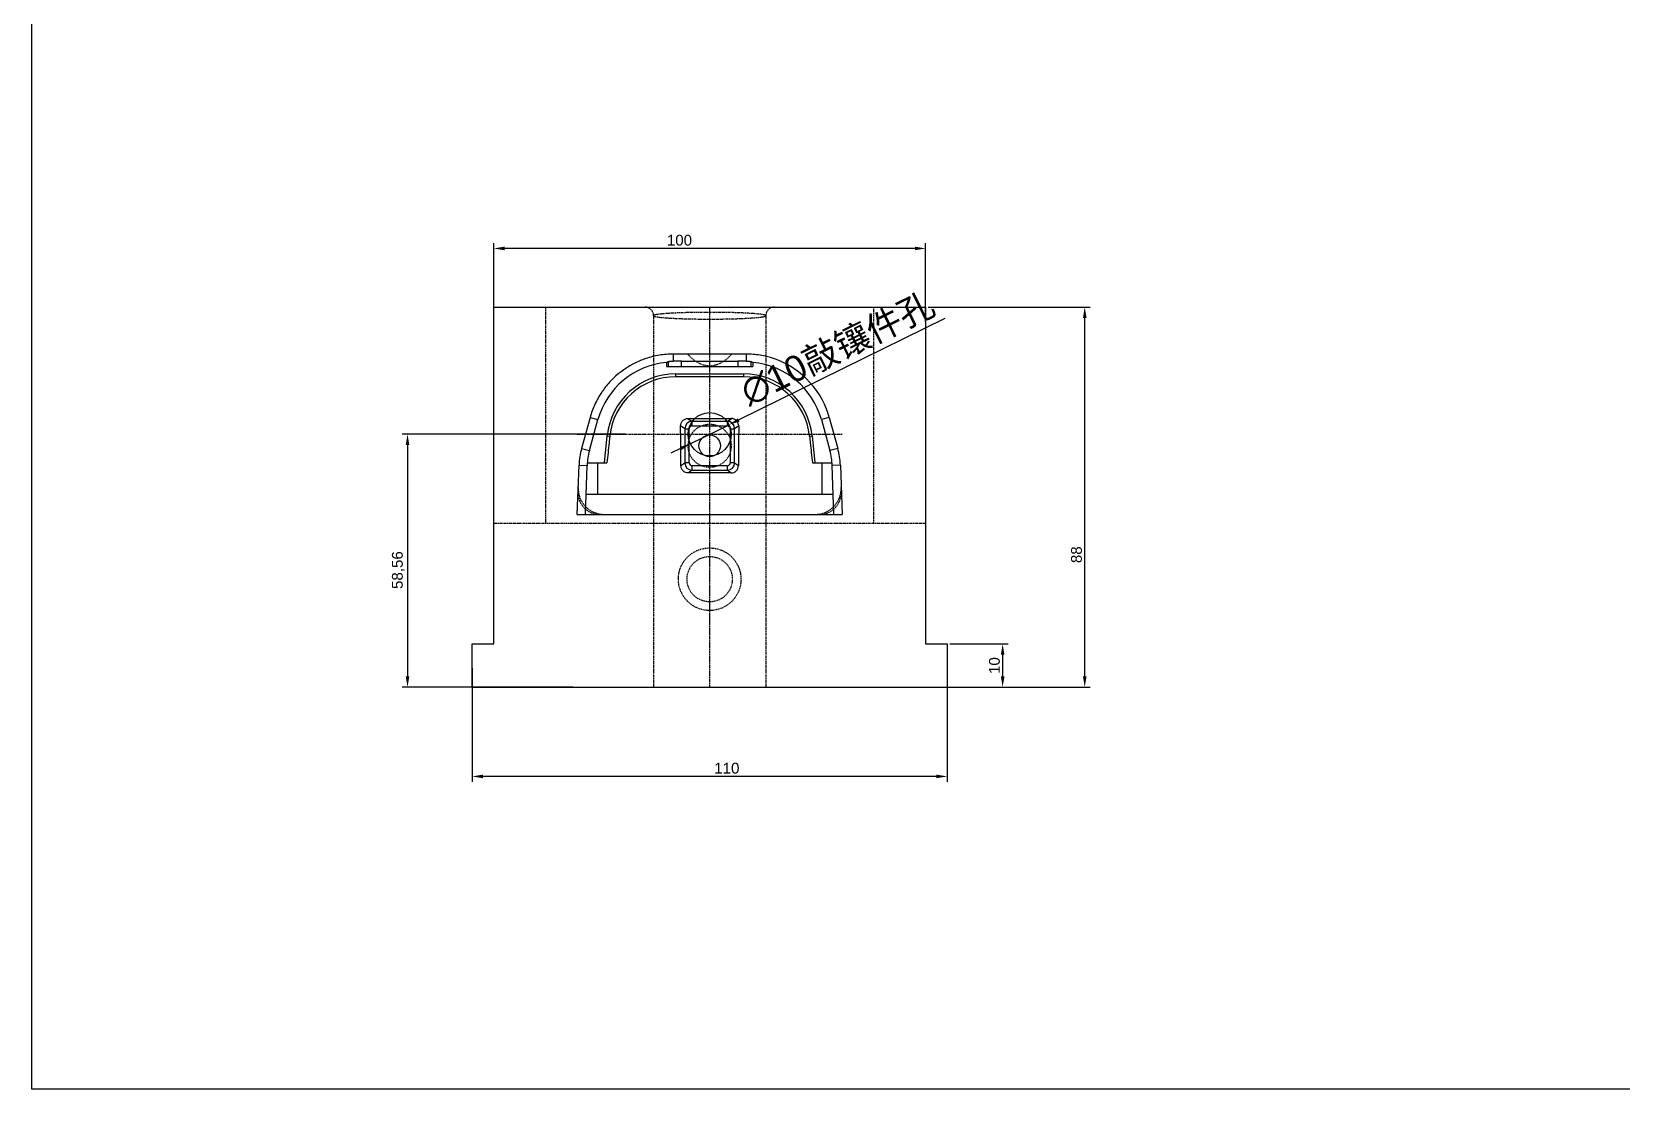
# Model space of a CAD drawing. Header units: millimetres. Extents: x 2676 to 3366, y 1408 to 1905.
# Drawn here: x 2675.9 to 3044.1, y 1407.5 to 1652.3 of the extents above; entities that cross this region are included whole.
import ezdxf

# ---------------------------------------------------------------- set-up
doc = ezdxf.new("R2010")
doc.units = ezdxf.units.MM
doc.linetypes.add('CENTER', pattern=[0.6, 0.375, -0.075, 0.075, -0.075])
doc.linetypes.add('HIDDEN', pattern=[0.2, 0.1, -0.1])
doc.layers.add('DEFAULT_2', color=8, linetype='HIDDEN')
doc.styles.get("Standard").update_dxf_attribs({"font": 'arial.ttf'})
doc.dimstyles.new('ISO-25', dxfattribs={"dimtxt": 2.5, "dimasz": 2.5, "dimexe": 1.25, "dimexo": 0.625, "dimtad": 1, "dimtxsty": 'Standard', "dimcen": 2.5, "dimadec": 0, "dimazin": 0, "dimtfac": 1, "dimtmove": 0, "dimatfit": 3, "dimfxl": 0, "dimarcsym": 0})

# ---------------------------------------------------------------- blocks, each defined once
blk = doc.blocks.new('*D40')
at = {"color": 0, "lineweight": -2, "transparency": 16777216}
for p, q in [((2888.42, 1510.59), (2901.88, 1510.59)), ((2900.63, 1508.09), (2900.63, 1503.09)), ((2888.42, 1500.59), (2901.88, 1500.59))]:
    blk.add_line(p, q, dxfattribs=at)
at = {"color": 0, "transparency": 16777216}
for points in [[(2900.21, 1508.09), (2901.05, 1508.09), (2900.63, 1510.59)], [(2900.21, 1503.09), (2901.05, 1503.09), (2900.63, 1500.59)]]:
    blk.add_solid(points, dxfattribs=at)
at = {"layer": 'Defpoints', "color": 0, "transparency": 16777216}
for p in [(2887.8, 1510.59), (2887.8, 1500.59), (2900.63, 1500.59)]:
    blk.add_point(p, dxfattribs=at)
at = {"color": 0, "transparency": 16777216, "insert": (2898.73, 1505.59), "char_height": 2.5, "attachment_point": 5, "rotation": 90}
blk.add_mtext('10', dxfattribs=at)
blk = doc.blocks.new('*D41')
at = {"color": 0, "lineweight": -2, "transparency": 16777216}
for p, q in [((2883.42, 1588.59), (2920.88, 1588.59)), ((2919.63, 1503.09), (2919.63, 1586.09)), ((2885.22, 1500.59), (2920.88, 1500.59))]:
    blk.add_line(p, q, dxfattribs=at)
at = {"color": 0, "transparency": 16777216}
for points in [[(2919.22, 1586.09), (2920.05, 1586.09), (2919.63, 1588.59)], [(2919.22, 1503.09), (2920.05, 1503.09), (2919.63, 1500.59)]]:
    blk.add_solid(points, dxfattribs=at)
at = {"layer": 'Defpoints', "color": 0, "transparency": 16777216}
for p in [(2882.8, 1588.59), (2919.63, 1588.59), (2884.59, 1500.59)]:
    blk.add_point(p, dxfattribs=at)
at = {"color": 0, "transparency": 16777216, "insert": (2917.73, 1531.25), "char_height": 2.5, "attachment_point": 5, "rotation": 90}
blk.add_mtext('88', dxfattribs=at)
blk = doc.blocks.new('*D42')
at = {"color": 0, "lineweight": -2, "transparency": 16777216}
for p, q in [((2782.8, 1585.28), (2782.8, 1603.41)), ((2880.3, 1602.16), (2785.3, 1602.16)), ((2882.8, 1585.28), (2882.8, 1603.41))]:
    blk.add_line(p, q, dxfattribs=at)
at = {"color": 0, "transparency": 16777216}
for points in [[(2785.3, 1602.58), (2785.3, 1601.74), (2782.8, 1602.16)], [(2880.3, 1602.58), (2880.3, 1601.74), (2882.8, 1602.16)]]:
    blk.add_solid(points, dxfattribs=at)
at = {"layer": 'Defpoints', "color": 0, "transparency": 16777216}
for p in [(2782.8, 1602.16), (2782.8, 1584.65), (2882.8, 1584.65)]:
    blk.add_point(p, dxfattribs=at)
at = {"color": 0, "transparency": 16777216, "insert": (2825.8, 1604.06), "char_height": 2.5, "attachment_point": 5}
blk.add_mtext('100', dxfattribs=at)
blk = doc.blocks.new('*D43')
at = {"color": 0, "lineweight": -2, "transparency": 16777216}
for p, q in [((2777.8, 1504.96), (2777.8, 1478.67)), ((2887.8, 1504.96), (2887.8, 1478.67)), ((2885.3, 1479.92), (2780.3, 1479.92))]:
    blk.add_line(p, q, dxfattribs=at)
at = {"color": 0, "transparency": 16777216}
for points in [[(2780.3, 1480.34), (2780.3, 1479.51), (2777.8, 1479.92)], [(2885.3, 1480.34), (2885.3, 1479.51), (2887.8, 1479.92)]]:
    blk.add_solid(points, dxfattribs=at)
at = {"layer": 'Defpoints', "color": 0, "transparency": 16777216}
for p in [(2777.8, 1505.59), (2887.8, 1505.59), (2777.8, 1479.92)]:
    blk.add_point(p, dxfattribs=at)
at = {"color": 0, "transparency": 16777216, "insert": (2836.78, 1481.82), "char_height": 2.5, "attachment_point": 5}
blk.add_mtext('110', dxfattribs=at)
blk = doc.blocks.new('*D44')
at = {"color": 0, "lineweight": -2, "transparency": 16777216}
for p, q in [((2813.29, 1559.15), (2761.59, 1559.15)), ((2762.84, 1556.65), (2762.84, 1503.09)), ((2801.12, 1500.59), (2761.59, 1500.59))]:
    blk.add_line(p, q, dxfattribs=at)
at = {"color": 0, "transparency": 16777216}
for points in [[(2762.43, 1556.65), (2763.26, 1556.65), (2762.84, 1559.15)], [(2762.43, 1503.09), (2763.26, 1503.09), (2762.84, 1500.59)]]:
    blk.add_solid(points, dxfattribs=at)
at = {"layer": 'Defpoints', "color": 0, "transparency": 16777216}
for p in [(2813.92, 1559.15), (2762.84, 1500.59), (2801.74, 1500.59)]:
    blk.add_point(p, dxfattribs=at)
at = {"color": 0, "transparency": 16777216, "insert": (2760.72, 1527.69), "char_height": 2.5, "attachment_point": 5, "rotation": 90}
blk.add_mtext('58,56', dxfattribs=at)
blk = doc.blocks.new('*D45')
at = {"color": 0, "lineweight": -2, "transparency": 16777216}
for p, q in [((2887.28, 1585.93), (2839.53, 1562.46)), ((2828.31, 1556.94), (2837.29, 1561.35)), ((2826.07, 1555.84), (2823.82, 1554.73))]:
    blk.add_line(p, q, dxfattribs=at)
at = {"color": 0, "transparency": 16777216}
for points in [[(2839.34, 1562.83), (2839.71, 1562.08), (2837.29, 1561.35)], [(2825.88, 1556.21), (2826.25, 1555.46), (2828.31, 1556.94)]]:
    blk.add_solid(points, dxfattribs=at)
at = {"layer": 'Defpoints', "color": 0, "transparency": 16777216}
for p in [(2837.29, 1561.35), (2828.31, 1556.94)]:
    blk.add_point(p, dxfattribs=at)
at = {"color": 0, "transparency": 16777216, "insert": (2862.5, 1578.86), "char_height": 6, "attachment_point": 5, "rotation": 26.1835}
blk.add_mtext('∅10{\\fSimSun|b0|i0|c134|p2;敲镶件孔}', dxfattribs=at)

msp = doc.modelspace()

# ---------------------------------------------------------------- linework, layer by layer
at = {"color": 7, "linetype": 'Continuous'}
for p, q in [((2782.798, 1510.585), (2782.798, 1588.585)), ((2782.798, 1588.585), (2882.798, 1588.585)), ((2882.798, 1588.585), (2882.798, 1510.585)), ((2823.258, 1574.82), (2823.258, 1575.97)), ((2824.376, 1577.706), (2824.376, 1576.077)), ((2841.22, 1577.706), (2824.376, 1577.706)), ((2826.247, 1574.82), (2826.247, 1576.1)), ((2826.247, 1576.1), (2839.349, 1576.1)), ((2839.349, 1576.1), (2839.349, 1574.82)), ((2841.22, 1577.706), (2841.22, 1576.077)), ((2842.338, 1575.97), (2842.338, 1574.82)), ((2822.798, 1575.751), (2822.798, 1574.82)), ((2822.798, 1574.82), (2842.798, 1574.82)), ((2824.953, 1572.465), (2824.953, 1573.121)), ((2824.953, 1573.121), (2840.643, 1573.121)), ((2840.643, 1573.121), (2840.643, 1572.465)), ((2842.798, 1575.751), (2842.798, 1574.82)), ((2805.114, 1563.023), (2803.144, 1555.854)), ((2804.962, 1555.355), (2806.932, 1562.523)), ((2805.114, 1563.023), (2806.932, 1562.523)), ((2827.752, 1562.798), (2828.738, 1562.116)), ((2828.738, 1561.112), (2828.738, 1562.116)), ((2836.858, 1562.116), (2828.738, 1562.116)), ((2836.858, 1562.116), (2837.844, 1562.798)), ((2836.858, 1562.116), (2836.858, 1561.112)), ((2860.482, 1563.023), (2858.664, 1562.523)), ((2858.664, 1562.523), (2860.634, 1555.355)), ((2860.482, 1563.023), (2862.452, 1555.854)), ((2808.461, 1552.546), (2809.091, 1558.782)), ((2809.091, 1558.782), (2809.674, 1558.723)), ((2827.031, 1560.409), (2826.063, 1561.079)), ((2827.031, 1560.409), (2827.031, 1552.532)), ((2827.031, 1560.409), (2828.035, 1560.409)), ((2828.035, 1552.532), (2828.035, 1560.409)), ((2828.738, 1561.112), (2836.858, 1561.112)), ((2837.561, 1560.409), (2837.561, 1552.532)), ((2837.561, 1560.409), (2838.565, 1560.409)), ((2839.533, 1561.079), (2838.565, 1560.409)), ((2838.565, 1552.532), (2838.565, 1560.409)), ((2855.922, 1558.723), (2856.505, 1558.782)), ((2856.505, 1558.782), (2857.136, 1552.546)), ((2803.144, 1555.854), (2804.962, 1555.355)), ((2862.452, 1555.854), (2860.634, 1555.355)), ((2802.139, 1540.585), (2802.549, 1551.97)), ((2802.549, 1551.97), (2804.433, 1551.902)), ((2804.026, 1540.585), (2804.433, 1551.902)), ((2804.47, 1552.546), (2809.021, 1552.546)), ((2806.794, 1552.546), (2806.794, 1545.309)), ((2826.149, 1551.879), (2827.031, 1552.532)), ((2828.035, 1552.532), (2827.031, 1552.532)), ((2828.738, 1550.825), (2827.87, 1550.182)), ((2828.738, 1550.825), (2828.738, 1551.829)), ((2836.858, 1551.829), (2828.738, 1551.829)), ((2828.738, 1550.825), (2836.858, 1550.825)), ((2836.858, 1551.829), (2836.858, 1550.825)), ((2837.726, 1550.182), (2836.858, 1550.825)), ((2838.565, 1552.532), (2837.561, 1552.532)), ((2838.565, 1552.532), (2839.447, 1551.879)), ((2856.575, 1552.546), (2861.126, 1552.546)), ((2858.802, 1552.546), (2858.802, 1545.309)), ((2863.048, 1551.97), (2861.163, 1551.902)), ((2861.57, 1540.585), (2861.163, 1551.902)), ((2863.048, 1551.97), (2863.458, 1540.585)), ((2804.196, 1545.309), (2861.4, 1545.309)), ((2802.139, 1540.585), (2863.458, 1540.585)), ((2777.798, 1500.585), (2777.798, 1510.585)), ((2777.798, 1510.585), (2782.798, 1510.585)), ((2882.798, 1510.585), (2887.798, 1510.585)), ((2887.798, 1510.585), (2887.798, 1500.585)), ((2777.798, 1500.585), (2887.798, 1500.585))]:
    msp.add_line(p, q, dxfattribs=at)
at = {"color": 1, "linetype": 'CENTER', "ltscale": 0.970285}
msp.add_line((2832.798, 1500.585), (2832.798, 1588.585), dxfattribs=at)
at = {"color": 1, "linetype": 'CENTER', "ltscale": 0.230886}
msp.add_line((2802.139, 1559.146), (2863.458, 1559.146), dxfattribs=at)
msp.add_lwpolyline([(2675.855, 1904.679), (3366.176, 1904.679), (3366.176, 1407.512), (2675.855, 1407.512)], close=True)
msp.add_circle((2832.798, 1559.146), 5)
at = {"color": 7, "linetype": 'Continuous'}
msp.add_circle((2832.798, 1556.472), 2.5, dxfattribs=at)
for centre, radius, start, end in [((2824.484, 1557.405), 20.309, 109.74706, 117.84663), ((2824.513, 1557.327), 20.392, 108.62138, 109.75074), ((2824.46, 1557.508), 20.203, 99.37369, 108.64275), ((2824.389, 1557.99), 19.717, 90.03879, 99.39915), ((2833.059, 1554.716), 23.404, 114.75518, 116.00246), ((2841.217, 1557.702), 20.005, 80.68995, 89.99064), ((2832.653, 1554.978), 23.118, 63.9707, 65.23366), ((2841.237, 1557.74), 19.957, 24.67446, 80.69033), ((2824.953, 1557.178), 15.943, 90, 174.22365), ((2824.967, 1557.084), 15.381, 90.04942, 173.88136), ((2824.182, 1557.986), 19.654, 117.85714, 136.77703), ((2832.798, -4059.29), 5631.76, 89.920191, 90.079809), ((2840.643, 1557.178), 15.943, 5.77635, 90), ((2840.63, 1557.084), 15.381, 6.11833, 89.95103), ((2841.22, 1557.73), 18.09, 15.36508, 84.99557), ((2824.569, 1557.59), 20.205, 145.99176, 155.26102), ((2824.73, 1557.49), 20.394, 144.86611, 146.01311), ((2824.662, 1557.54), 20.309, 136.78746, 144.86978), ((2824.124, 1557.785), 19.719, 155.23557, 164.59563), ((2841.189, 1557.718), 20.009, 15.37464, 24.67453), ((2828.74, 1560.407), 1.709, 90.059, 179.94698), ((2832.798, 6054.552), 4491.757, 269.935636, 270.064364), ((2836.856, 1560.407), 1.709, 0.05303, 89.941), ((1053.28, 1539.887), 1772.909, 0.387542, 0.684869), ((4612.309, 1539.887), 1772.902, 179.31513, 179.612458), ((2819.499, 1551.36), 16.961, 164.6344, 177.938), ((2819.499, 1551.36), 15.075, 164.6344, 177.938), ((2846.098, 1551.36), 15.075, 2.062, 15.3656), ((2846.098, 1551.36), 16.961, 2.062, 15.3656), ((2828.74, 1552.534), 1.709, 180.05739, 269.93744), ((2832.798, -2771.462), 4321.647, 89.934667, 90.065333), ((2836.856, 1552.534), 1.709, 270.06256, 359.94262)]:
    msp.add_arc(centre, radius, start, end, dxfattribs=at)
for centre, major_axis, ratio, start_param, end_param in [((2826.247, 1575.995), (3, 0), 0.0349208, 1.5707963, 2.244199), ((2839.349, 1575.995), (3, 0), 0.0349208, 0.8973936, 1.5707963), ((2824.376, 1557.73), (4.794, 17.444), 0.999959, 0.3555085, 1.5707963)]:
    msp.add_ellipse(centre, major_axis=major_axis, ratio=ratio, start_param=start_param, end_param=end_param, dxfattribs=at)
for points, knots in [([(2823.258, 1575.97), (2823.294, 1575.986), (2823.411, 1576.003), (2823.638, 1576.035), (2823.974, 1576.061), (2824.231, 1576.073), (2824.376, 1576.077)], [0, 0, 0, 0, 0.1039786, 0.3112934, 0.6139785, 1, 1, 1, 1]), ([(2841.22, 1576.077), (2841.365, 1576.073), (2841.622, 1576.061), (2841.958, 1576.035), (2842.185, 1576.003), (2842.302, 1575.986), (2842.338, 1575.97)], [0, 0, 0, 0, 0.3859944, 0.6886776, 0.8960027, 1, 1, 1, 1]), ([(2826.063, 1561.079), (2826.06, 1561.298), (2826.14, 1561.743), (2826.507, 1562.317), (2827.073, 1562.707), (2827.527, 1562.798), (2827.752, 1562.798)], [0, 0, 0, 0, 0.2464005, 0.4951101, 0.7467126, 1, 1, 1, 1]), ([(2839.533, 1561.079), (2839.536, 1561.297), (2839.456, 1561.743), (2839.089, 1562.317), (2838.523, 1562.707), (2838.069, 1562.798), (2837.844, 1562.798)], [0, 0, 0, 0, 0.2463777, 0.495074, 0.7466884, 1, 1, 1, 1]), ([(2809.674, 1558.723), (2809.62, 1558.211), (2809.4, 1556.152), (2809.183, 1554.093), (2809.021, 1552.546)], [0, 0, 0, 0, 0.2488225, 1, 1, 1, 1]), ([(2828.738, 1561.112), (2828.56, 1561.112), (2828.2, 1560.947), (2828.035, 1560.587), (2828.035, 1560.409)], [0, 0, 0, 0, 0.5002607, 1, 1, 1, 1]), ([(2837.561, 1560.409), (2837.561, 1560.587), (2837.397, 1560.948), (2837.036, 1561.112), (2836.858, 1561.112)], [0, 0, 0, 0, 0.5000928, 1, 1, 1, 1]), ([(2855.922, 1558.723), (2855.977, 1558.211), (2856.196, 1556.152), (2856.413, 1554.093), (2856.575, 1552.546)], [0, 0, 0, 0, 0.2488225, 1, 1, 1, 1]), ([(2827.87, 1550.182), (2827.433, 1550.182), (2826.525, 1550.541), (2826.152, 1551.444), (2826.149, 1551.879)], [0, 0, 0, 0, 0.5015711, 1, 1, 1, 1]), ([(2828.035, 1552.532), (2828.035, 1552.354), (2828.2, 1551.993), (2828.56, 1551.829), (2828.738, 1551.829)], [0, 0, 0, 0, 0.5001036, 1, 1, 1, 1]), ([(2836.858, 1551.829), (2837.036, 1551.829), (2837.397, 1551.993), (2837.561, 1552.354), (2837.561, 1552.532)], [0, 0, 0, 0, 0.5002499, 1, 1, 1, 1]), ([(2837.726, 1550.182), (2838.163, 1550.182), (2839.071, 1550.541), (2839.444, 1551.444), (2839.447, 1551.879)], [0, 0, 0, 0, 0.5015766, 1, 1, 1, 1])]:
    msp.add_open_spline(points, degree=3, knots=knots, dxfattribs=at)
at = {"layer": 'DEFAULT_2', "color": 8, "linetype": 'HIDDEN'}
for p, q in [((2794.798, 1588.585), (2794.798, 1538.585)), ((2870.798, 1538.585), (2870.798, 1588.585)), ((2819.798, 1586.585), (2819.798, 1500.585)), ((2845.798, 1586.585), (2845.798, 1500.585)), ((2782.798, 1538.585), (2882.798, 1538.585))]:
    msp.add_line(p, q, dxfattribs=at)
for centre, radius in [((2832.798, 1556.472), 5), ((2832.798, 1525.585), 7.25), ((2832.798, 1525.585), 5.25)]:
    msp.add_circle(centre, radius, dxfattribs=at)
for centre, radius, start, end in [((2817.798, 1586.585), 2, 0.00016, 89.99991), ((2847.798, 1586.585), 2, 90.001, 180.00016), ((2808.359, 1546.585), 6, 177.938, 270), ((2857.238, 1546.585), 6, 270, 2.062), ((2807.322, 1545.585), 5, 177.938, 270), ((2858.274, 1545.585), 5, 270, 2.062)]:
    msp.add_arc(centre, radius, start, end, dxfattribs=at)
msp.add_ellipse((2832.798, 1608.281), major_axis=(0, 33.271), ratio=0.3907311, start_param=2.7362133, end_param=3.546972, dxfattribs=at)
for points, knots in [([(2832.798, 1587.367), (2831.906, 1587.367), (2830.168, 1587.356), (2827.669, 1587.309), (2825.416, 1587.234), (2823.493, 1587.137), (2822.127, 1587.037), (2821.239, 1586.945), (2820.735, 1586.88), (2820.34, 1586.812), (2820.083, 1586.752), (2819.932, 1586.698), (2819.852, 1586.661), (2819.798, 1586.616), (2819.798, 1586.585)], [0, 0, 0, 0, 0.2045492, 0.3985319, 0.5730475, 0.721578, 0.8400135, 0.887183, 0.9260833, 0.9566421, 0.9788598, 0.9868952, 0.9929593, 1, 1, 1, 1]), ([(2845.798, 1586.585), (2845.798, 1586.616), (2845.744, 1586.661), (2845.665, 1586.698), (2845.513, 1586.752), (2845.256, 1586.812), (2844.861, 1586.88), (2844.357, 1586.945), (2843.47, 1587.037), (2842.103, 1587.137), (2840.18, 1587.234), (2837.927, 1587.309), (2835.428, 1587.356), (2833.69, 1587.367), (2832.798, 1587.367)], [0, 0, 0, 0, 0.0070407, 0.0131046, 0.0211406, 0.0433588, 0.0739177, 0.1128179, 0.1599857, 0.278417, 0.42694, 0.6014517, 0.7954426, 1, 1, 1, 1]), ([(2819.798, 1586.585), (2819.798, 1586.554), (2819.852, 1586.509), (2819.932, 1586.472), (2820.083, 1586.418), (2820.34, 1586.358), (2820.735, 1586.291), (2821.239, 1586.225), (2822.127, 1586.133), (2823.493, 1586.033), (2825.416, 1585.936), (2827.669, 1585.861), (2830.168, 1585.814), (2831.906, 1585.804), (2832.798, 1585.804)], [0, 0, 0, 0, 0.0070407, 0.0131046, 0.0211406, 0.0433588, 0.0739177, 0.1128179, 0.1599857, 0.278417, 0.42694, 0.6014517, 0.7954426, 1, 1, 1, 1]), ([(2832.798, 1585.804), (2833.69, 1585.804), (2835.428, 1585.814), (2837.927, 1585.861), (2840.18, 1585.936), (2842.103, 1586.033), (2843.47, 1586.133), (2844.357, 1586.225), (2844.861, 1586.291), (2845.256, 1586.358), (2845.513, 1586.418), (2845.665, 1586.472), (2845.744, 1586.509), (2845.798, 1586.554), (2845.798, 1586.585)], [0, 0, 0, 0, 0.2045492, 0.3985319, 0.5730475, 0.721578, 0.8400135, 0.887183, 0.9260833, 0.9566421, 0.9788598, 0.9868952, 0.9929593, 1, 1, 1, 1])]:
    msp.add_open_spline(points, degree=3, knots=knots, dxfattribs=at)

# ---------------------------------------------------------------- dimensions: what is measured, and where the dimension line sits
for base, p1, p2, picture, middle in [((2782.798, 1602.159), (2882.798, 1584.654), (2782.798, 1584.654), '*D42', (2825.797, 1602.159)), ((2777.798, 1479.923), (2887.798, 1505.585), (2777.798, 1505.585), '*D43', (2836.784, 1479.923))]:
    dim = msp.add_linear_dim(base=base, p1=p1, p2=p2, dimstyle='ISO-25', override={"dimfxl": 1.25, "dimarcsym": 1})
    dim.commit()
    dim.dimension.update_dxf_attribs({"geometry": picture, "text_midpoint": middle, "dimtype": 160})
dim = msp.add_diameter_dim_2p(p1=(2828.311, 1556.939), p2=(2837.285, 1561.352), text='<>{\\fSimSun|b0|i0|c134|p2;敲镶件孔}', dimstyle='ISO-25', override={"dimtxt": 6, "dimfxl": 1.25, "dimarcsym": 1})
dim.commit()
dim.dimension.update_dxf_attribs({"geometry": '*D45', "text_midpoint": (2862.504, 1578.856)})
for base, p1, p2, picture, middle in [((2919.633, 1588.585), (2884.593, 1500.585), (2882.798, 1588.585), '*D41', (2919.633, 1531.25)), ((2762.843, 1500.585), (2813.919, 1559.146), (2801.744, 1500.585), '*D44', (2762.843, 1527.69)), ((2900.629, 1500.585), (2887.798, 1510.585), (2887.798, 1500.585), '*D40', (2900.629, 1505.585))]:
    dim = msp.add_linear_dim(base=base, p1=p1, p2=p2, angle=90, dimstyle='ISO-25', override={"dimfxl": 1.25, "dimarcsym": 1})
    dim.commit()
    dim.dimension.update_dxf_attribs({"geometry": picture, "text_midpoint": middle, "dimtype": 160})

doc.saveas('drawing.dxf')
